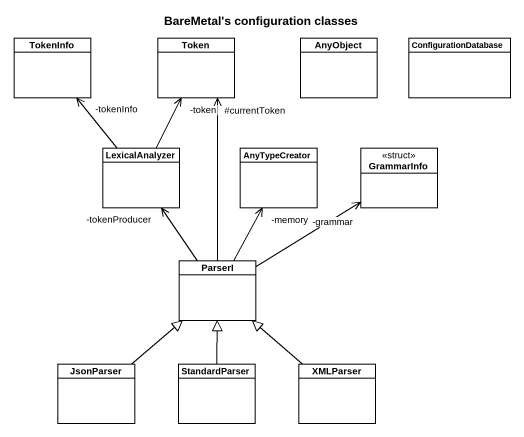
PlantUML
@startuml
title BareMetal's configuration classes
hide circle
hide empty members
class TokenInfo
class Token
class AnyObject
class ConfigurationDatabase
class LexicalAnalyzer
class AnyTypeCreator
class GrammarInfo <<struct>>
class ParserI
class JsonParser
class StandardParser
class XMLParser
LexicalAnalyzer -up-> "-tokenInfo" TokenInfo
LexicalAnalyzer -up-> "-token" Token
ParserI -up-> "#currentToken" Token
ParserI -up-> "-tokenProducer" LexicalAnalyzer
ParserI -up-> "-memory" AnyTypeCreator
ParserI -up-> "-grammar" GrammarInfo
JsonParser -up-|> ParserI
StandardParser -up-|> ParserI
XMLParser -up-|> ParserI
@enduml
